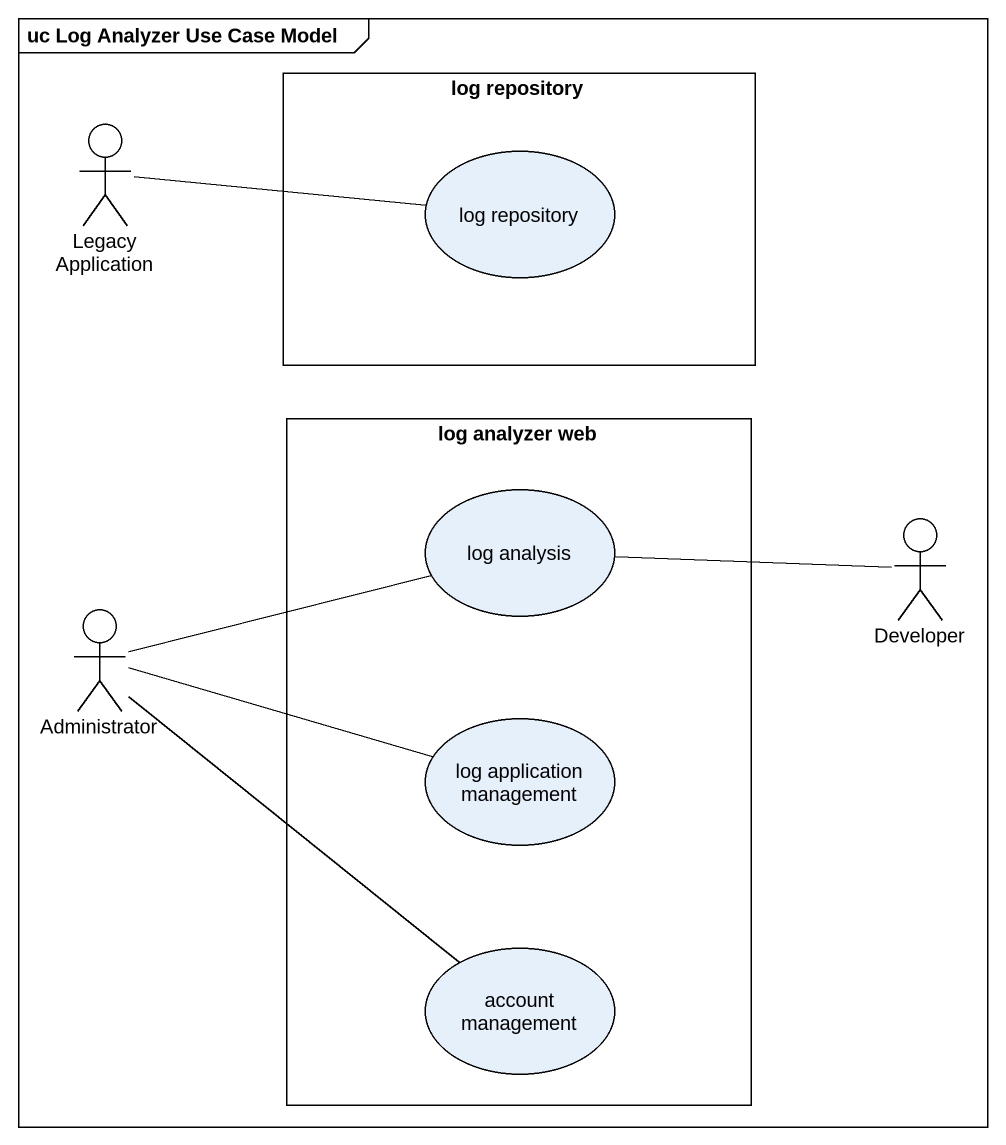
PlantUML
@startuml
mainframe uc Log Analyzer Use Case Model
actor "Legacy Application" as Legacy_Application
rectangle "log repository" as log_repository {
  usecase "log repository" as log_repository_2
}
rectangle "log analyzer web" as log_analyzer_web {
  usecase "log analysis" as log_analysis
  usecase "log application management" as log_application_management
  usecase "account management" as account_management
}
actor Developer
actor Administrator
Legacy_Application -right- log_repository_2
Developer -left- log_analysis
Administrator -right- log_analysis
Administrator -right- log_application_management
Administrator -- account_management
@enduml
